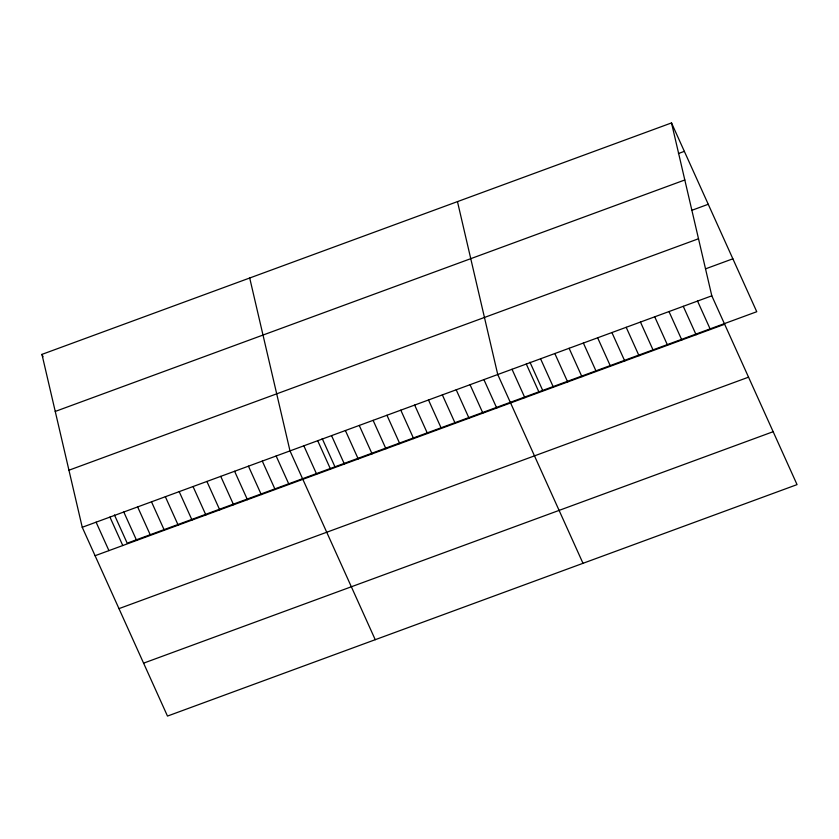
<?xml version="1.0" encoding="UTF-8"?>
<svg xmlns="http://www.w3.org/2000/svg" width="839" height="839" viewBox="0 0 839 839"><rect width="100%" height="100%" fill="white"/><g stroke="black" fill="none" stroke-linecap="round" stroke-linejoin="round"><path stroke-width="1.26" d="M671.515 122.924L711.808 295.821L797.05 484.617L167.485 716.076L82.243 527.28L41.95 354.383L671.515 122.924L756.757 311.72L127.192 543.179L114.45 514.957M678.405 153.537L684.351 151.356M55.248 411.435L684.813 179.976M691.598 210.4L708.242 204.276M68.945 470.218L698.509 238.758M705.515 268.858L732.866 258.8M82.243 527.28L711.808 295.821M95.08 555.712L724.644 324.253M118.97 608.632L748.535 377.172M143.595 663.156L773.159 431.697M697.534 301.065L710.371 329.496M683.261 306.308L696.097 334.751M668.998 311.563L681.834 339.994M654.724 316.806L667.561 345.238M640.451 322.05L653.287 350.482M626.188 327.294L639.024 355.736M611.914 332.548L624.751 360.98M597.641 337.792L610.477 366.224M583.378 343.036L596.214 371.467M569.104 348.279L581.941 376.721M554.831 353.534L567.667 381.965M540.568 358.777L553.404 387.209M529.965 362.196L542.707 390.418M526.294 364.021L539.131 392.453M512.021 369.265L524.857 397.707M583 563.315L497.747 374.519L457.465 201.612M483.904 379.606L496.74 408.037M470.05 384.702L482.886 413.134M456.206 389.789L469.043 418.221M442.352 394.886L455.189 423.317M428.498 399.972L441.335 428.404M414.655 405.069L427.491 433.501M400.801 410.156L413.637 438.598M386.947 415.253L399.784 443.684M373.103 420.349L385.94 448.781M359.249 425.436L372.086 453.868M345.395 430.533L358.232 458.964M331.552 435.619L344.389 464.051M322.207 438.577L334.95 466.799M317.698 440.716L330.535 469.148M303.844 445.803L316.681 474.234M375.243 639.696L290 450.9L249.707 278.003M276.146 455.986L288.983 484.418M262.292 461.083L275.129 489.515M248.449 466.169L261.286 494.601M234.595 471.266L247.432 499.698M220.741 476.353L233.588 504.784M206.897 481.45L219.734 509.881M193.043 486.547L205.88 514.978M179.189 491.633L192.037 520.065M165.346 496.73L178.183 525.162M151.492 501.816L164.329 530.248M137.638 506.913L150.485 535.345M123.794 512L136.631 540.431M41.95 354.383L43.02 356.753M109.94 517.097L122.777 545.528M96.097 522.183L108.934 550.615"/></g></svg>
